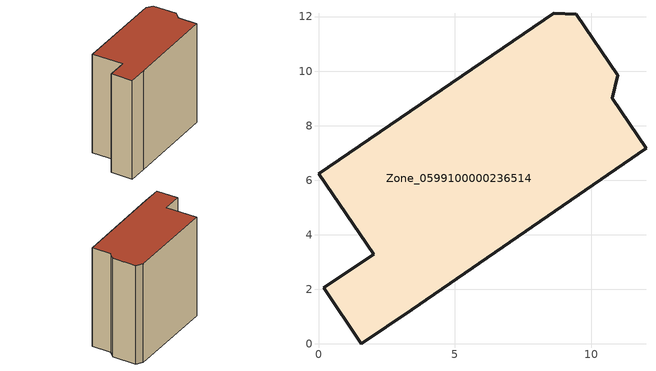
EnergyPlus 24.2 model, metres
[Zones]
Zone_0599100000236514
 floor ground (C_G): 12.01,7.17 3.42,1.25 1.57,0 0.19,2.06 2.02,3.29 0,6.24 8.63,12.13 9.45,12.09 10.97,9.86 10.77,9 z0
 wall outside (C_F): 10.77,9 10.97,9.86 9.45,12.09 8.63,12.13 0,6.24 2.02,3.29 0.19,2.06 1.57,0 3.42,1.25 12.01,7.17 10.77,9 z0:11.64
 roof outside (C_R): 3.42,1.25 12.01,7.17 10.77,9 10.97,9.86 9.45,12.09 8.63,12.13 0,6.24 2.02,3.29 0.19,2.06 1.57,0 z11.64
[BUILDING]
Pand.0599100000236514: North Axis=0; Terrain=City; Loads Convergence Tolerance Value=0.04; Temperature Convergence Tolerance Value=0.4; Solar Distribution=FullExterior; Maximum Number of Warmup Days=25; Minimum Number of Warmup Days=1
[Site:Location]
Rotterdam.The.Hague.AP_ZH_NLD Design_Conditions: Latitude=51.96; Longitude=4.45; Time Zone=1; Elevation=-4.5
[SITE:GROUNDTEMPERATURE:BUILDINGSURFACE]
18, 18, 18, 18, 18, 18, 18, 18, 18, 18, 18, 18
[MATERIAL] Thermal Absorptance=0.9; Solar Absorptance=0.7; Visible Absorptance=0.7
Name | Roughness | Thickness | Conductivity | Density | Specific Heat
G.TI.1946 | MediumSmooth | 0.15 | 1 | 540 | 1210
F.TI.1946 | Rough | 0.3 | 0.857143 | 1920 | 840
R.TI.1946 | MediumRough | 0.2 | 0.1 | 1500 | 1000
[CONSTRUCTION]
C_G: G.TI.1946
C_F: F.TI.1946
C_R: R.TI.1946
[ZONE]
Zone_0599100000236514: Type=1; Multiplier=1; Ceiling Height=Autocalculate; Volume=Autocalculate; Floor Area=autocalculate; Part of Total Floor Area=Yes
[ZONEINFILTRATION:DESIGNFLOWRATE]
Infil_Zone_0599100000236514: Zone or ZoneList or Space or SpaceList=Zone_0599100000236514; Schedule=AlwaysOn; Design Flow Rate Calculation Method=Flow/Area; Flow Rate per Floor Area=0.003; Constant Term Coefficient=1; Temperature Term Coefficient=0; Velocity Term Coefficient=0; Velocity Squared Term Coefficient=0
[HVACTEMPLATE:ZONE:IDEALLOADSAIRSYSTEM]
Zone_0599100000236514: Maximum Heating Supply Air Temperature=50; Minimum Cooling Supply Air Temperature=13; Maximum Heating Supply Air Humidity Ratio=0.0156; Minimum Cooling Supply Air Humidity Ratio=0.0077; Heating Limit=NoLimit; Cooling Limit=NoLimit; Dehumidification Control Type=ConstantSensibleHeatRatio; Cooling Sensible Heat Ratio=0.7; Dehumidification Setpoint=60; Humidification Control Type=None; Humidification Setpoint=30; Outdoor Air Method=None; Outdoor Air Flow Rate per Person=0.00944; Outdoor Air Flow Rate per Zone Floor Area=0; Outdoor Air Flow Rate per Zone=0; Demand Controlled Ventilation Type=None; Outdoor Air Economizer Type=NoEconomizer; Heat Recovery Type=None; Sensible Heat Recovery Effectiveness=0.7; Latent Heat Recovery Effectiveness=0.65
[ZONECONTROL:THERMOSTAT]
ThermostatControl_Zone_0599100000236514: Zone or ZoneList=Zone_0599100000236514; Control Type Schedule=DualSetpointControlType; Control 1=Thermostat_Zone_0599100000236514; Temperature Difference Between Cutout And Setpoint=0
[THERMOSTATSETPOINT:DUALSETPOINT]
Thermostat_Zone_0599100000236514: Heating Setpoint Temperature Schedule=HeatingSetpoint_Zone_0599100000236514; Cooling Setpoint Temperature Schedule=CoolingSetpoint_Zone_0599100000236514
[SCHEDULE:COMPACT]
HeatingSetpoint_Zone_0599100000236514: Through: 12/31, For: AllDays, Until: 24:00, 21
CoolingSetpoint_Zone_0599100000236514: Through: 12/31, For: AllDays, Until: 24:00, 24
DualSetpointControlType: Through: 12/31, For: AllDays, Until: 24:00, 4
AlwaysOn: Through: 12/31, For: AllDays, Until: 24:00, 1
